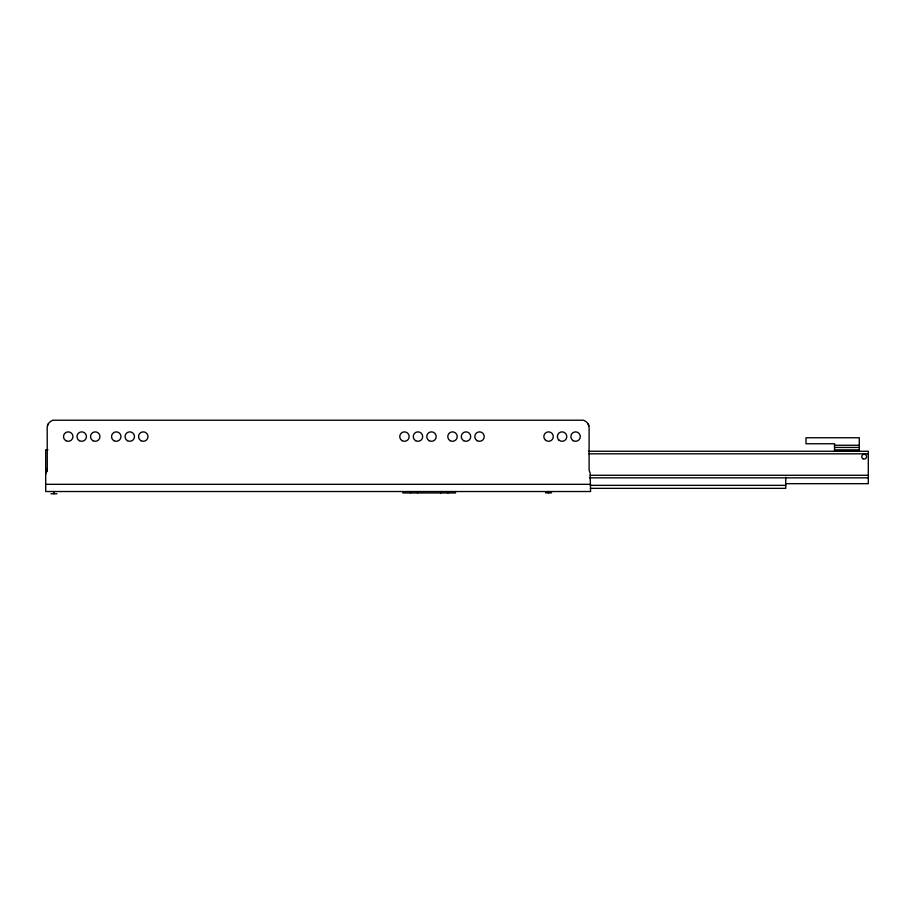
<?xml version="1.0" encoding="UTF-8"?>
<svg xmlns="http://www.w3.org/2000/svg" width="914" height="914" viewBox="0 0 914 914"><rect width="100%" height="100%" fill="white"/><g stroke="black" fill="none" stroke-linecap="round" stroke-linejoin="round"><path stroke-width="1.37" d="M45.7 473.612L46.191 472.755A7.506 7.506 0 0 0 47.197 469.008M834.528 445.255L859.297 445.255M834.528 447.449L859.297 447.449M47.951 449.791L45.7 449.791L45.7 491.526L590.593 491.526L590.101 472.767A7.506 7.506 0 0 1 589.096 469.008L589.096 427.729A7.506 7.506 0 0 0 585.348 421.228L583.6 420.223L52.692 420.223L50.956 421.228A7.506 7.506 0 0 0 47.197 427.729L47.277 470.961M834.528 450.031L859.297 450.031M834.528 450.511L859.297 450.511M588.639 451.253L868.3 451.253L868.3 483.677L785.537 483.677M588.845 453.812L868.3 453.812M590.273 475.28L868.3 475.28M589.484 477.839L868.3 477.839M45.7 484.317L590.593 484.317M590.353 485.345L785.743 485.345M590.353 488.339L785.743 488.339L785.743 477.211M545.567 492.875L551.565 492.875M50.956 493.777L56.954 493.777M859.297 451.253L859.297 437.749L805.999 437.749L805.999 443.758L834.528 443.758L834.528 451.253M548.571 491.526L548.571 492.875M455.503 491.526L455.503 492.954L402.96 492.954L402.96 491.526M447.997 491.526L447.997 492.954M440.868 491.526L440.868 492.954M417.595 491.526L417.595 492.954M410.466 491.526L410.466 492.954M53.96 491.526L53.96 493.777M588.045 423.902A9.3 8.123 0 0 1 588.845 425.787M47.459 425.787A9.3 8.123 0 0 1 48.248 423.902M65.854 440.685A4.73 4.73 0 0 0 72.949 436.584A4.73 4.73 0 0 0 65.854 432.493A4.73 4.73 0 0 0 65.854 440.685M79.358 440.685A4.73 4.73 0 0 0 86.453 436.584A4.73 4.73 0 0 0 79.358 432.493A4.73 4.73 0 0 0 79.358 440.685M92.874 440.685A4.73 4.73 0 0 0 99.969 436.584A4.73 4.73 0 0 0 92.874 432.493A4.73 4.73 0 0 0 92.874 440.685M113.884 440.685A4.73 4.73 0 0 0 120.979 436.584A4.73 4.73 0 0 0 113.884 432.493A4.73 4.73 0 0 0 113.884 440.685M127.4 440.685A4.73 4.73 0 0 0 134.495 436.584A4.73 4.73 0 0 0 127.4 432.493A4.73 4.73 0 0 0 127.4 440.685M140.905 440.685A4.73 4.73 0 0 0 147.999 436.584A4.73 4.73 0 0 0 140.905 432.493A4.73 4.73 0 0 0 140.905 440.685M429.112 440.685A4.73 4.73 0 0 0 436.207 436.584A4.73 4.73 0 0 0 429.112 432.493A4.73 4.73 0 0 0 429.112 440.685M415.607 440.685A4.73 4.73 0 0 0 422.702 436.584A4.73 4.73 0 0 0 415.607 432.493A4.73 4.73 0 0 0 415.607 440.685M402.103 440.685A4.73 4.73 0 0 0 409.186 436.584A4.73 4.73 0 0 0 402.103 432.493A4.73 4.73 0 0 0 402.103 440.685M477.154 440.685A4.73 4.73 0 0 0 484.249 436.584A4.73 4.73 0 0 0 477.154 432.493A4.73 4.73 0 0 0 477.154 440.685M463.638 440.685A4.73 4.73 0 0 0 470.733 436.584A4.73 4.73 0 0 0 463.638 432.493A4.73 4.73 0 0 0 463.638 440.685M450.134 440.685A4.73 4.73 0 0 0 457.228 436.584A4.73 4.73 0 0 0 450.134 432.493A4.73 4.73 0 0 0 450.134 440.685M573.227 440.685A4.73 4.73 0 0 0 580.31 436.584A4.73 4.73 0 0 0 573.227 432.493A4.73 4.73 0 0 0 573.227 440.685M559.105 440.262A4.73 4.73 0 0 0 566.749 437.326A4.73 4.73 0 0 0 560.385 432.173A4.73 4.73 0 0 0 559.105 440.262M545.589 440.262A4.73 4.73 0 0 0 553.233 437.326A4.73 4.73 0 0 0 546.869 432.173A4.73 4.73 0 0 0 545.589 440.262M862.976 458.737A2.399 2.399 0 0 0 866.575 456.657A2.399 2.399 0 0 0 862.976 454.578A2.399 2.399 0 0 0 862.976 458.737"/></g></svg>
